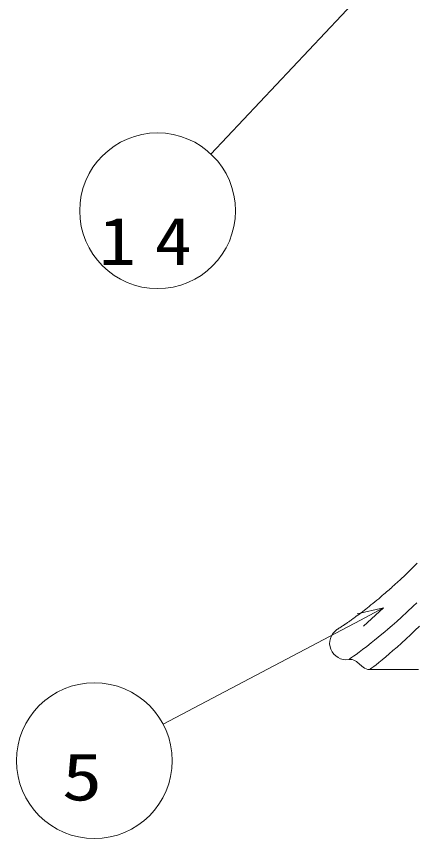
# Model space of a CAD drawing. Units: millimetres on the paper. Extents: x 0 to 420, y -594 to 297.
# Drawn here: x 117.58 to 130.39, y 127.47 to 153.86 of the extents above; entities that cross this region are included whole.
import ezdxf
from ezdxf.enums import TextEntityAlignment as Align

# ---------------------------------------------------------------- set-up
doc = ezdxf.new("R2010")
doc.units = ezdxf.units.MM
doc.layers.add('2D', color=7, linetype='Continuous', lineweight=13)
doc.styles.add('ＭＳ ゴシック', font='')
doc.styles.get('ＭＳ ゴシック').set_extended_font_data('MS Gothic')

msp = doc.modelspace()

# ---------------------------------------------------------------- linework, layer by layer
at = {"layer": '2D'}
for p, q in [((123.828, 149.442), (128.733, 154.657)), ((130.311, 136.172), (130.176, 136.04)), ((130.452, 136.313), (130.311, 136.172)), ((130.047, 135.916), (129.924, 135.801)), ((130.176, 136.04), (130.047, 135.916)), ((129.756, 135.646), (129.706, 135.601)), ((129.808, 135.694), (129.756, 135.646)), ((129.924, 135.801), (129.808, 135.694)), ((129.465, 135.386), (129.423, 135.35)), ((129.505, 135.421), (129.465, 135.386)), ((129.544, 135.455), (129.505, 135.421)), ((129.579, 135.486), (129.544, 135.455)), ((129.618, 135.521), (129.579, 135.486)), ((129.66, 135.559), (129.618, 135.521)), ((129.706, 135.601), (129.66, 135.559)), ((129.149, 135.118), (129.085, 135.065)), ((129.211, 135.169), (129.149, 135.118)), ((129.27, 135.219), (129.211, 135.169)), ((129.326, 135.267), (129.27, 135.219)), ((129.38, 135.313), (129.326, 135.267)), ((129.423, 135.35), (129.38, 135.313)), ((129.361, 134.873), (128.52, 134.681)), ((128.625, 134.484), (129.361, 134.873)), ((128.729, 134.286), (129.361, 134.873)), ((128.854, 134.88), (128.802, 134.838)), ((128.909, 134.923), (128.854, 134.88)), ((128.964, 134.967), (128.909, 134.923)), ((129.019, 135.011), (128.964, 134.967)), ((129.085, 135.065), (129.019, 135.011)), ((130.128, 134.749), (130.322, 134.933)), ((130.322, 134.933), (130.433, 135.04)), ((128.493, 134.604), (128.456, 134.577)), ((128.593, 134.678), (128.493, 134.604)), ((128.702, 134.761), (128.593, 134.678)), ((128.751, 134.799), (128.702, 134.761)), ((128.802, 134.838), (128.751, 134.799)), ((129.942, 134.578), (130.128, 134.749)), ((122.295, 131.138), (128.625, 134.484)), ((128.099, 134.326), (128.089, 134.318)), ((128.109, 134.332), (128.099, 134.326)), ((128.119, 134.339), (128.109, 134.332)), ((128.13, 134.346), (128.119, 134.339)), ((128.14, 134.353), (128.13, 134.346)), ((128.154, 134.363), (128.14, 134.353)), ((128.169, 134.373), (128.154, 134.363)), ((128.184, 134.383), (128.169, 134.373)), ((128.198, 134.393), (128.184, 134.383)), ((128.214, 134.404), (128.198, 134.393)), ((128.232, 134.416), (128.214, 134.404)), ((128.252, 134.43), (128.232, 134.416)), ((128.274, 134.446), (128.252, 134.43)), ((128.298, 134.463), (128.274, 134.446)), ((128.324, 134.481), (128.298, 134.463)), ((128.354, 134.503), (128.324, 134.481)), ((128.386, 134.526), (128.354, 134.503)), ((128.421, 134.551), (128.386, 134.526)), ((128.456, 134.577), (128.421, 134.551)), ((129.646, 134.314), (129.791, 134.442)), ((129.791, 134.442), (129.942, 134.578)), ((127.799, 134.12), (127.74, 134.053)), ((127.868, 134.177), (127.799, 134.12)), ((127.876, 134.181), (127.868, 134.177)), ((127.877, 134.183), (127.875, 134.182)), ((127.882, 134.186), (127.877, 134.183)), ((127.889, 134.19), (127.882, 134.186)), ((127.898, 134.196), (127.889, 134.19)), ((127.909, 134.202), (127.898, 134.196)), ((127.921, 134.21), (127.909, 134.202)), ((127.934, 134.218), (127.921, 134.21)), ((127.948, 134.227), (127.934, 134.218)), ((127.962, 134.236), (127.948, 134.227)), ((127.977, 134.245), (127.962, 134.236)), ((127.992, 134.255), (127.977, 134.245)), ((128.007, 134.265), (127.992, 134.255)), ((128.022, 134.274), (128.007, 134.265)), ((128.037, 134.284), (128.022, 134.274)), ((128.051, 134.293), (128.037, 134.284)), ((128.064, 134.302), (128.051, 134.293)), ((128.077, 134.311), (128.064, 134.302)), ((128.089, 134.318), (128.077, 134.311)), ((129.315, 134.03), (129.41, 134.11)), ((129.41, 134.11), (129.509, 134.195)), ((129.509, 134.195), (129.646, 134.314)), ((130.37, 134.145), (130.229, 134.01)), ((130.517, 134.288), (130.37, 134.145)), ((127.642, 133.807), (127.638, 133.718)), ((127.661, 133.894), (127.642, 133.807)), ((127.694, 133.977), (127.661, 133.894)), ((127.74, 134.053), (127.694, 133.977)), ((128.974, 133.752), (129.081, 133.838)), ((129.081, 133.838), (129.194, 133.93)), ((129.194, 133.93), (129.315, 134.03)), ((130.094, 133.885), (129.942, 133.745)), ((130.229, 134.01), (130.094, 133.885)), ((127.638, 133.718), (127.65, 133.629)), ((127.65, 133.629), (127.676, 133.544)), ((127.676, 133.544), (127.716, 133.464)), ((128.583, 133.452), (128.697, 133.538)), ((128.697, 133.538), (128.828, 133.637)), ((128.828, 133.637), (128.974, 133.752)), ((129.801, 133.618), (129.669, 133.502)), ((129.942, 133.745), (129.801, 133.618)), ((127.716, 133.464), (127.768, 133.392)), ((127.768, 133.392), (127.832, 133.33)), ((127.832, 133.33), (127.906, 133.28)), ((127.906, 133.28), (127.987, 133.243)), ((128.294, 133.247), (128.341, 133.279)), ((128.341, 133.279), (128.405, 133.323)), ((128.405, 133.323), (128.486, 133.381)), ((128.486, 133.381), (128.583, 133.452)), ((129.436, 133.303), (129.318, 133.205)), ((129.547, 133.397), (129.436, 133.303)), ((129.669, 133.502), (129.547, 133.397)), ((127.987, 133.243), (128.073, 133.22)), ((128.073, 133.22), (128.162, 133.211)), ((128.162, 133.211), (128.251, 133.218)), ((128.251, 133.218), (128.311, 133.222)), ((128.251, 133.218), (128.256, 133.221)), ((128.256, 133.221), (128.271, 133.231)), ((128.271, 133.231), (128.294, 133.247)), ((128.311, 133.222), (128.364, 133.215)), ((128.364, 133.215), (128.416, 133.2)), ((128.416, 133.2), (128.458, 133.18)), ((128.458, 133.18), (128.497, 133.154)), ((128.497, 133.154), (128.507, 133.146)), ((128.507, 133.146), (128.668, 133.008)), ((128.668, 133.008), (128.713, 132.97)), ((129.126, 133.051), (129.053, 132.994)), ((129.214, 133.121), (129.126, 133.051)), ((129.318, 133.205), (129.214, 133.121)), ((128.713, 132.97), (128.758, 132.938)), ((128.758, 132.938), (128.809, 132.913)), ((128.809, 132.913), (128.863, 132.899)), ((128.863, 132.899), (128.919, 132.894)), ((128.929, 132.9), (128.919, 132.894)), ((128.919, 132.894), (129.131, 132.894)), ((128.954, 132.919), (128.929, 132.9)), ((128.996, 132.95), (128.954, 132.919)), ((129.053, 132.994), (128.996, 132.95)), ((129.131, 132.894), (129.978, 132.894)), ((129.255, 132.896), (129.266, 132.896)), ((129.276, 132.895), (129.257, 132.895)), ((129.266, 132.896), (129.288, 132.897)), ((129.304, 132.894), (129.276, 132.895)), ((129.288, 132.897), (129.322, 132.897)), ((129.344, 132.894), (129.304, 132.894)), ((129.322, 132.897), (129.367, 132.898)), ((129.393, 132.894), (129.344, 132.894)), ((129.367, 132.898), (129.42, 132.898)), ((129.45, 132.894), (129.393, 132.894)), ((129.42, 132.898), (129.481, 132.898)), ((129.514, 132.894), (129.45, 132.894)), ((129.481, 132.898), (129.548, 132.899)), ((129.584, 132.894), (129.514, 132.894)), ((129.548, 132.899), (129.619, 132.899)), ((129.656, 132.894), (129.584, 132.894)), ((129.619, 132.899), (129.691, 132.899)), ((129.729, 132.894), (129.656, 132.894)), ((129.691, 132.899), (129.764, 132.899)), ((129.8, 132.894), (129.729, 132.894)), ((129.764, 132.899), (129.835, 132.899)), ((129.869, 132.894), (129.8, 132.894)), ((129.835, 132.899), (129.901, 132.899)), ((129.932, 132.894), (129.869, 132.894)), ((129.901, 132.899), (129.961, 132.898)), ((129.989, 132.894), (129.932, 132.894)), ((129.961, 132.898), (130.013, 132.898)), ((129.978, 132.894), (130.485, 132.894)), ((130.037, 132.894), (129.989, 132.894)), ((130.013, 132.898), (130.057, 132.897)), ((130.075, 132.895), (130.037, 132.894)), ((130.057, 132.897), (130.089, 132.897)), ((130.102, 132.895), (130.075, 132.895)), ((130.089, 132.897), (130.111, 132.896)), ((130.117, 132.895), (130.102, 132.895)), ((130.109, 132.896), (130.112, 132.896)), ((130.111, 132.896), (130.12, 132.896)), ((130.118, 132.895), (130.117, 132.895)), ((130.12, 132.896), (130.118, 132.895))]:
    msp.add_line(p, q, dxfattribs=at)
for centre in [(122.115, 147.621), (120.085, 129.97)]:
    msp.add_circle(centre, 2.5, dxfattribs=at)

# ---------------------------------------------------------------- texts
at = {"layer": '2D', "style": 'ＭＳ ゴシック', "width": 1.25}
msp.add_text('5', height=1.527, dxfattribs=at).set_placement((119.043, 128.234), align=Align.BOTTOM_LEFT)
at = {"layer": '2D', "insert": (120.23, 145.885), "char_height": 1.527, "attachment_point": 7, "style": 'ＭＳ ゴシック'}
msp.add_mtext('\\T1.5;\\W1.15;14', dxfattribs=at)

doc.saveas('drawing.dxf')
